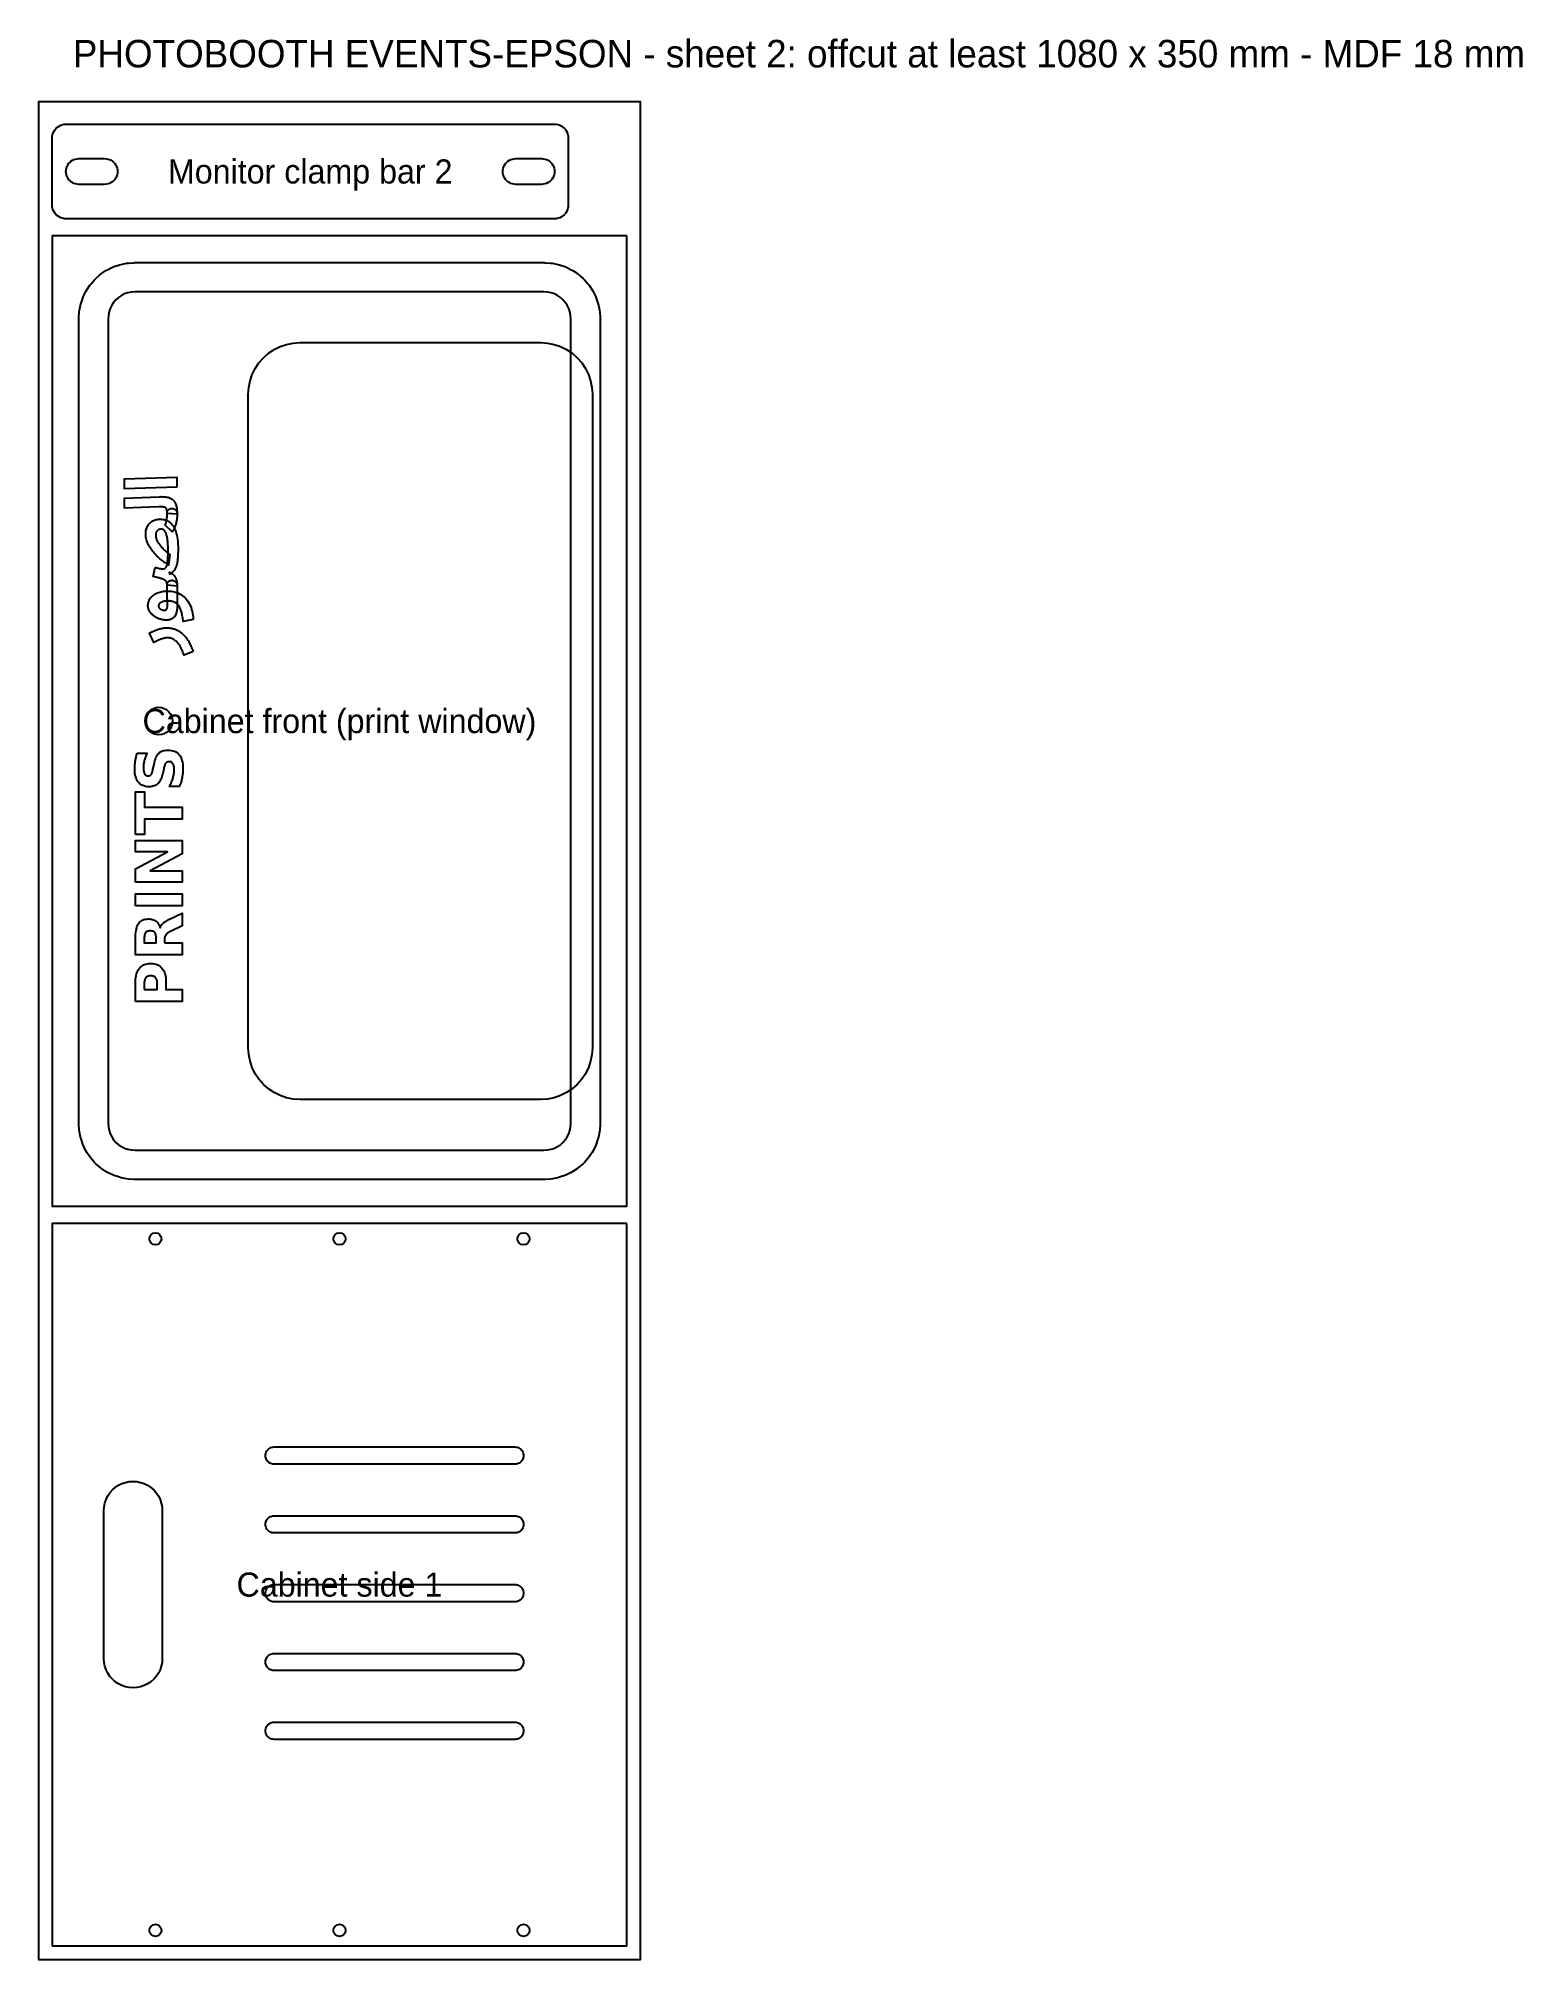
# Model space of a CAD drawing. Header units: millimetres. Extents: x 0 to 863, y 0 to 1117.
import ezdxf
from ezdxf.enums import TextEntityAlignment as Align

# ---------------------------------------------------------------- set-up
doc = ezdxf.new("R2010")
doc.units = ezdxf.units.MM
for name, color, linetype in [('CUT_INSIDE', 5, 'Continuous'), ('CUT_OUTSIDE', 1, 'Continuous'), ('DRILL_7', 3, 'Continuous'), ('ENGRAVE_V', 2, 'Continuous'), ('LABELS', 7, 'Continuous'), ('POCKET_8', 30, 'Continuous'), ('SHEET', 8, 'Continuous')]:
    doc.layers.add(name, color=color, linetype=linetype)

msp = doc.modelspace()

# ---------------------------------------------------------------- linework, layer by layer
at = {"layer": 'CUT_INSIDE'}
for points in [[(38.5, 1047), (39.479, 1046.936), (40.441, 1046.744), (41.37, 1046.429), (42.25, 1045.995), (43.066, 1045.45), (43.803, 1044.803), (44.45, 1044.066), (44.995, 1043.25), (45.429, 1042.37), (45.744, 1041.441), (45.936, 1040.479), (46, 1039.5), (45.936, 1038.521), (45.744, 1037.559), (45.429, 1036.63), (44.995, 1035.75), (44.45, 1034.934), (43.803, 1034.197), (43.066, 1033.55), (42.25, 1033.005), (41.37, 1032.571), (40.441, 1032.256), (39.479, 1032.064), (38.5, 1032), (23.5, 1032), (22.521, 1032.064), (21.559, 1032.256), (20.63, 1032.571), (19.75, 1033.005), (18.934, 1033.55), (18.197, 1034.197), (17.55, 1034.934), (17.005, 1035.75), (16.571, 1036.63), (16.256, 1037.559), (16.064, 1038.521), (16, 1039.5), (16.064, 1040.479), (16.256, 1041.441), (16.571, 1042.37), (17.005, 1043.25), (17.55, 1044.066), (18.197, 1044.803), (18.934, 1045.45), (19.75, 1045.995), (20.63, 1046.429), (21.559, 1046.744), (22.521, 1046.936), (23.5, 1047)], [(292.5, 1047), (293.479, 1046.936), (294.441, 1046.744), (295.37, 1046.429), (296.25, 1045.995), (297.066, 1045.45), (297.803, 1044.803), (298.45, 1044.066), (298.995, 1043.25), (299.429, 1042.37), (299.744, 1041.441), (299.936, 1040.479), (300, 1039.5), (299.936, 1038.521), (299.744, 1037.559), (299.429, 1036.63), (298.995, 1035.75), (298.45, 1034.934), (297.803, 1034.197), (297.066, 1033.55), (296.25, 1033.005), (295.37, 1032.571), (294.441, 1032.256), (293.479, 1032.064), (292.5, 1032), (277.5, 1032), (276.521, 1032.064), (275.559, 1032.256), (274.63, 1032.571), (273.75, 1033.005), (272.934, 1033.55), (272.197, 1034.197), (271.55, 1034.934), (271.005, 1035.75), (270.571, 1036.63), (270.256, 1037.559), (270.064, 1038.521), (270, 1039.5), (270.064, 1040.479), (270.256, 1041.441), (270.571, 1042.37), (271.005, 1043.25), (271.55, 1044.066), (272.197, 1044.803), (272.934, 1045.45), (273.75, 1045.995), (274.63, 1046.429), (275.559, 1046.744), (276.521, 1046.936), (277.5, 1047)], [(292, 940), (295.916, 939.743), (299.765, 938.978), (303.481, 937.716), (307, 935.981), (310.263, 933.801), (313.213, 931.213), (315.801, 928.263), (317.981, 925), (319.716, 921.481), (320.978, 917.765), (321.743, 913.916), (322, 910), (322, 530), (321.743, 526.084), (320.978, 522.235), (319.716, 518.519), (317.981, 515), (315.801, 511.737), (313.213, 508.787), (310.263, 506.199), (307, 504.019), (303.481, 502.284), (299.765, 501.022), (295.916, 500.257), (292, 500), (152, 500), (148.084, 500.257), (144.235, 501.022), (140.519, 502.284), (137, 504.019), (133.737, 506.199), (130.787, 508.787), (128.199, 511.737), (126.019, 515), (124.284, 518.519), (123.022, 522.235), (122.257, 526.084), (122, 530), (122, 910), (122.257, 913.916), (123.022, 917.765), (124.284, 921.481), (126.019, 925), (128.199, 928.263), (130.787, 931.213), (133.737, 933.801), (137, 935.981), (140.519, 937.716), (144.235, 938.978), (148.084, 939.743), (152, 940)], [(137, 288), (136.347, 288.043), (135.706, 288.17), (135.087, 288.381), (134.5, 288.67), (133.956, 289.033), (133.464, 289.464), (133.033, 289.956), (132.67, 290.5), (132.381, 291.087), (132.17, 291.706), (132.043, 292.347), (132, 293), (132.043, 293.653), (132.17, 294.294), (132.381, 294.913), (132.67, 295.5), (133.033, 296.044), (133.464, 296.536), (133.956, 296.967), (134.5, 297.33), (135.087, 297.619), (135.706, 297.83), (136.347, 297.957), (137, 298), (277, 298), (277.653, 297.957), (278.294, 297.83), (278.913, 297.619), (279.5, 297.33), (280.044, 296.967), (280.536, 296.536), (280.967, 296.044), (281.33, 295.5), (281.619, 294.913), (281.83, 294.294), (281.957, 293.653), (282, 293), (281.957, 292.347), (281.83, 291.706), (281.619, 291.087), (281.33, 290.5), (280.967, 289.956), (280.536, 289.464), (280.044, 289.033), (279.5, 288.67), (278.913, 288.381), (278.294, 288.17), (277.653, 288.043), (277, 288)], [(38, 261), (38.145, 263.219), (38.579, 265.4), (39.294, 267.506), (40.278, 269.5), (41.513, 271.349), (42.979, 273.021), (44.651, 274.487), (46.5, 275.722), (48.494, 276.706), (50.6, 277.421), (52.781, 277.855), (55, 278), (57.219, 277.855), (59.4, 277.421), (61.506, 276.706), (63.5, 275.722), (65.349, 274.487), (67.021, 273.021), (68.487, 271.349), (69.722, 269.5), (70.706, 267.506), (71.421, 265.4), (71.855, 263.219), (72, 261), (72, 175), (71.855, 172.781), (71.421, 170.6), (70.706, 168.494), (69.722, 166.5), (68.487, 164.651), (67.021, 162.979), (65.349, 161.513), (63.5, 160.278), (61.506, 159.294), (59.4, 158.579), (57.219, 158.145), (55, 158), (52.781, 158.145), (50.6, 158.579), (48.494, 159.294), (46.5, 160.278), (44.651, 161.513), (42.979, 162.979), (41.513, 164.651), (40.278, 166.5), (39.294, 168.494), (38.579, 170.6), (38.145, 172.781), (38, 175)], [(137, 248), (136.347, 248.043), (135.706, 248.17), (135.087, 248.381), (134.5, 248.67), (133.956, 249.033), (133.464, 249.464), (133.033, 249.956), (132.67, 250.5), (132.381, 251.087), (132.17, 251.706), (132.043, 252.347), (132, 253), (132.043, 253.653), (132.17, 254.294), (132.381, 254.913), (132.67, 255.5), (133.033, 256.044), (133.464, 256.536), (133.956, 256.967), (134.5, 257.33), (135.087, 257.619), (135.706, 257.83), (136.347, 257.957), (137, 258), (277, 258), (277.653, 257.957), (278.294, 257.83), (278.913, 257.619), (279.5, 257.33), (280.044, 256.967), (280.536, 256.536), (280.967, 256.044), (281.33, 255.5), (281.619, 254.913), (281.83, 254.294), (281.957, 253.653), (282, 253), (281.957, 252.347), (281.83, 251.706), (281.619, 251.087), (281.33, 250.5), (280.967, 249.956), (280.536, 249.464), (280.044, 249.033), (279.5, 248.67), (278.913, 248.381), (278.294, 248.17), (277.653, 248.043), (277, 248)], [(137, 208), (136.347, 208.043), (135.706, 208.17), (135.087, 208.381), (134.5, 208.67), (133.956, 209.033), (133.464, 209.464), (133.033, 209.956), (132.67, 210.5), (132.381, 211.087), (132.17, 211.706), (132.043, 212.347), (132, 213), (132.043, 213.653), (132.17, 214.294), (132.381, 214.913), (132.67, 215.5), (133.033, 216.044), (133.464, 216.536), (133.956, 216.967), (134.5, 217.33), (135.087, 217.619), (135.706, 217.83), (136.347, 217.957), (137, 218), (277, 218), (277.653, 217.957), (278.294, 217.83), (278.913, 217.619), (279.5, 217.33), (280.044, 216.967), (280.536, 216.536), (280.967, 216.044), (281.33, 215.5), (281.619, 214.913), (281.83, 214.294), (281.957, 213.653), (282, 213), (281.957, 212.347), (281.83, 211.706), (281.619, 211.087), (281.33, 210.5), (280.967, 209.956), (280.536, 209.464), (280.044, 209.033), (279.5, 208.67), (278.913, 208.381), (278.294, 208.17), (277.653, 208.043), (277, 208)], [(137, 168), (136.347, 168.043), (135.706, 168.17), (135.087, 168.381), (134.5, 168.67), (133.956, 169.033), (133.464, 169.464), (133.033, 169.956), (132.67, 170.5), (132.381, 171.087), (132.17, 171.706), (132.043, 172.347), (132, 173), (132.043, 173.653), (132.17, 174.294), (132.381, 174.913), (132.67, 175.5), (133.033, 176.044), (133.464, 176.536), (133.956, 176.967), (134.5, 177.33), (135.087, 177.619), (135.706, 177.83), (136.347, 177.957), (137, 178), (277, 178), (277.653, 177.957), (278.294, 177.83), (278.913, 177.619), (279.5, 177.33), (280.044, 176.967), (280.536, 176.536), (280.967, 176.044), (281.33, 175.5), (281.619, 174.913), (281.83, 174.294), (281.957, 173.653), (282, 173), (281.957, 172.347), (281.83, 171.706), (281.619, 171.087), (281.33, 170.5), (280.967, 169.956), (280.536, 169.464), (280.044, 169.033), (279.5, 168.67), (278.913, 168.381), (278.294, 168.17), (277.653, 168.043), (277, 168)], [(137, 128), (136.347, 128.043), (135.706, 128.17), (135.087, 128.381), (134.5, 128.67), (133.956, 129.033), (133.464, 129.464), (133.033, 129.956), (132.67, 130.5), (132.381, 131.087), (132.17, 131.706), (132.043, 132.347), (132, 133), (132.043, 133.653), (132.17, 134.294), (132.381, 134.913), (132.67, 135.5), (133.033, 136.044), (133.464, 136.536), (133.956, 136.967), (134.5, 137.33), (135.087, 137.619), (135.706, 137.83), (136.347, 137.957), (137, 138), (277, 138), (277.653, 137.957), (278.294, 137.83), (278.913, 137.619), (279.5, 137.33), (280.044, 136.967), (280.536, 136.536), (280.967, 136.044), (281.33, 135.5), (281.619, 134.913), (281.83, 134.294), (281.957, 133.653), (282, 133), (281.957, 132.347), (281.83, 131.706), (281.619, 131.087), (281.33, 130.5), (280.967, 129.956), (280.536, 129.464), (280.044, 129.033), (279.5, 128.67), (278.913, 128.381), (278.294, 128.17), (277.653, 128.043), (277, 128)]]:
    msp.add_lwpolyline(points, close=True, dxfattribs=at)
msp.add_circle((70, 720), 8, dxfattribs=at)
at = {"layer": 'CUT_OUTSIDE'}
for points in [[(308, 1020), (307.932, 1018.956), (307.727, 1017.929), (307.391, 1016.939), (306.928, 1016), (306.347, 1015.13), (305.657, 1014.343), (304.87, 1013.653), (304, 1013.072), (303.061, 1012.609), (302.071, 1012.273), (301.044, 1012.068), (300, 1012), (16, 1012), (14.956, 1012.068), (13.929, 1012.273), (12.939, 1012.609), (12, 1013.072), (11.13, 1013.653), (10.343, 1014.343), (9.653, 1015.13), (9.072, 1016), (8.609, 1016.939), (8.273, 1017.929), (8.068, 1018.956), (8, 1020), (8, 1059), (8.068, 1060.044), (8.273, 1061.071), (8.609, 1062.061), (9.072, 1063), (9.653, 1063.87), (10.343, 1064.657), (11.13, 1065.347), (12, 1065.928), (12.939, 1066.391), (13.929, 1066.727), (14.956, 1066.932), (16, 1067), (300, 1067), (301.044, 1066.932), (302.071, 1066.727), (303.061, 1066.391), (304, 1065.928), (304.87, 1065.347), (305.657, 1064.657), (306.347, 1063.87), (306.928, 1063), (307.391, 1062.061), (307.727, 1061.071), (307.932, 1060.044), (308, 1059)], [(342, 1002), (8, 1002), (8, 438), (342, 438)], [(342, 428), (8, 428), (8, 8), (342, 8)]]:
    msp.add_lwpolyline(points, close=True, dxfattribs=at)
at = {"layer": 'DRILL_7'}
for centre in [(68, 419), (175, 419), (282, 419), (68, 17), (175, 17), (282, 17)]:
    msp.add_circle(centre, 3.5, dxfattribs=at)
at = {"layer": 'ENGRAVE_V'}
for points in [[(80.437, 855.925), (50, 855.052), (50, 860.873), (80.437, 861.746), (80.437, 855.925)], [(80.644, 840.249), (74.823, 840.665), (74.817, 841.127), (74.799, 841.554), (74.768, 841.948), (74.725, 842.308), (74.669, 842.634), (74.601, 842.926), (74.521, 843.185), (74.428, 843.41), (74.318, 843.607), (74.187, 843.784), (74.033, 843.94), (73.857, 844.075), (73.658, 844.189), (73.438, 844.283), (73.196, 844.356), (72.931, 844.407), (72.64, 844.445), (72.317, 844.475), (71.962, 844.497), (71.575, 844.511), (71.156, 844.518), (70.706, 844.517), (70.223, 844.508), (69.709, 844.491), (50, 843.742), (50, 849.605), (70.125, 850.437), (70.72, 850.452), (71.301, 850.456), (71.866, 850.449), (72.417, 850.431), (72.953, 850.402), (73.473, 850.363), (73.979, 850.312), (74.47, 850.249), (74.944, 850.17), (75.402, 850.068), (75.841, 849.942), (76.263, 849.792), (76.667, 849.619), (77.054, 849.423), (77.424, 849.203), (77.775, 848.96), (78.109, 848.689), (78.423, 848.384), (78.717, 848.044), (78.992, 847.672), (79.247, 847.265), (79.483, 846.824), (79.699, 846.35), (79.896, 845.842), (80.071, 845.295), (80.223, 844.705), (80.352, 844.071), (80.457, 843.394), (80.539, 842.673), (80.598, 841.909), (80.633, 841.101), (80.644, 840.249)], [(80.644, 840.208), (80.638, 839.68), (80.62, 839.158), (80.589, 838.641), (80.546, 838.129), (80.49, 837.622), (80.422, 837.121), (80.342, 836.624), (80.249, 836.133), (80.147, 835.651), (80.035, 835.181), (79.915, 834.723), (79.787, 834.278), (79.65, 833.845), (79.505, 833.424), (79.351, 833.016), (79.189, 832.62), (79.02, 832.239), (78.846, 831.875), (78.667, 831.529), (78.482, 831.201), (78.293, 830.89), (78.098, 830.596), (77.898, 830.321), (77.692, 830.062), (73.659, 833.805), (73.809, 834.18), (73.949, 834.558), (74.077, 834.939), (74.194, 835.322), (74.301, 835.708), (74.396, 836.097), (74.48, 836.488), (74.553, 836.881), (74.616, 837.286), (74.671, 837.708), (74.718, 838.148), (74.756, 838.607), (74.785, 839.084), (74.806, 839.579), (74.819, 840.092), (74.823, 840.624), (74.836, 841.005), (74.874, 841.358), (74.937, 841.683), (75.026, 841.98), (75.14, 842.25), (75.279, 842.491), (75.444, 842.704), (75.634, 842.89), (75.843, 843.051), (76.064, 843.19), (76.298, 843.308), (76.544, 843.404), (76.802, 843.479), (77.073, 843.533), (77.355, 843.565), (77.651, 843.576), (77.966, 843.562), (78.268, 843.521), (78.556, 843.453), (78.831, 843.358), (79.091, 843.235), (79.339, 843.085), (79.572, 842.907), (79.792, 842.703), (79.992, 842.473), (80.165, 842.219), (80.312, 841.943), (80.431, 841.642), (80.525, 841.319), (80.591, 840.972), (80.631, 840.602), (80.644, 840.208)], [(81.185, 820.042), (81.18, 819.095), (81.164, 818.19), (81.138, 817.326), (81.102, 816.502), (81.055, 815.72), (80.998, 814.978), (80.93, 814.277), (80.852, 813.617), (80.765, 812.993), (80.668, 812.4), (80.562, 811.837), (80.447, 811.305), (80.323, 810.803), (80.19, 810.331), (80.047, 809.891), (79.896, 809.48), (79.736, 809.096), (79.569, 808.732), (79.393, 808.389), (79.21, 808.067), (79.019, 807.765), (78.82, 807.484), (78.614, 807.225), (78.399, 806.985), (78.178, 806.762), (77.952, 806.549), (77.721, 806.346), (77.484, 806.154), (77.243, 805.972), (76.996, 805.8), (76.744, 805.639), (76.486, 805.489), (76.154, 806.653), (76.637, 806.388), (77.087, 806.115), (77.505, 805.832), (77.89, 805.541), (78.243, 805.24), (78.563, 804.93), (78.851, 804.611), (79.106, 804.283), (79.335, 803.948), (79.543, 803.61), (79.73, 803.267), (79.896, 802.921), (80.042, 802.571), (80.166, 802.217), (80.27, 801.859), (80.353, 801.497), (80.422, 801.132), (80.481, 800.764), (80.531, 800.394), (80.572, 800.021), (80.604, 799.645), (80.626, 799.267), (80.64, 798.886), (80.644, 798.503), (74.823, 798.919), (74.817, 799.233), (74.797, 799.53), (74.765, 799.81), (74.719, 800.073), (74.661, 800.319), (74.589, 800.548), (74.505, 800.761), (74.407, 800.956), (74.295, 801.139), (74.166, 801.314), (74.02, 801.48), (73.857, 801.637), (73.677, 801.786), (73.48, 801.927), (73.266, 802.059), (73.035, 802.183), (72.787, 802.302), (72.518, 802.418), (72.23, 802.533), (71.923, 802.646), (71.596, 802.756), (71.25, 802.865), (70.884, 802.972), (70.499, 803.077), (70.093, 803.183), (69.665, 803.295), (69.215, 803.412), (68.742, 803.534), (68.248, 803.662), (67.731, 803.794), (67.193, 803.932), (66.632, 804.075), (67.921, 809.356), (68.197, 809.284), (68.464, 809.216), (68.722, 809.152), (68.971, 809.09), (69.211, 809.032), (69.441, 808.977), (69.663, 808.926), (69.875, 808.877), (70.08, 808.832), (70.277, 808.789), (70.467, 808.749), (70.65, 808.711), (70.825, 808.676), (70.994, 808.643), (71.155, 808.614), (71.31, 808.586), (71.457, 808.562), (71.597, 808.541), (71.73, 808.523), (71.856, 808.508), (71.974, 808.497), (72.085, 808.489), (72.19, 808.484), (72.287, 808.482), (72.481, 808.488), (72.67, 808.506), (72.853, 808.535), (73.03, 808.576), (73.201, 808.629), (73.367, 808.693), (73.526, 808.769), (73.68, 808.857), (73.827, 808.961), (73.966, 809.088), (74.097, 809.237), (74.22, 809.407), (74.336, 809.6), (74.444, 809.815), (74.544, 810.053), (74.636, 810.312), (74.722, 810.598), (74.802, 810.916), (74.878, 811.266), (74.948, 811.648), (75.013, 812.061), (75.073, 812.506), (75.127, 812.984), (75.177, 813.493), (75.221, 814.038), (75.259, 814.624), (75.291, 815.252), (75.317, 815.92), (75.338, 816.629), (75.352, 817.379), (75.361, 818.17), (75.364, 819.002), (75.36, 819.888), (75.347, 820.735), (75.326, 821.546), (75.296, 822.318), (75.258, 823.053), (75.212, 823.75), (75.157, 824.409), (75.094, 825.031), (75.022, 825.619), (74.943, 826.176), (74.856, 826.703), (74.761, 827.199), (74.658, 827.664), (74.548, 828.099), (74.43, 828.503), (74.304, 828.877), (74.17, 829.223), (74.028, 829.544), (73.879, 829.839), (73.721, 830.109), (73.556, 830.354), (73.384, 830.573), (73.203, 830.767), (73.015, 830.936), (72.819, 831.082), (72.616, 831.208), (72.405, 831.316), (72.188, 831.403), (71.964, 831.472), (71.732, 831.52), (71.493, 831.55), (71.247, 831.559), (71.052, 831.554), (70.859, 831.537), (70.67, 831.51), (70.483, 831.471), (70.3, 831.421), (70.121, 831.36), (69.944, 831.289), (69.771, 831.206), (69.603, 831.111), (69.443, 831.002), (69.289, 830.879), (69.142, 830.743), (69.003, 830.593), (68.871, 830.43), (68.746, 830.253), (68.628, 830.062), (68.521, 829.858), (68.428, 829.639), (68.349, 829.406), (68.285, 829.158), (68.235, 828.896), (68.199, 828.62), (68.178, 828.33), (68.17, 828.025), (68.182, 827.65), (68.216, 827.275), (68.273, 826.899), (68.352, 826.523), (68.455, 826.146), (68.58, 825.768), (68.728, 825.389), (68.898, 825.01), (69.087, 824.632), (69.291, 824.255), (69.508, 823.881), (69.74, 823.508), (69.986, 823.138), (70.247, 822.769), (70.522, 822.402), (70.811, 822.037), (71.111, 821.676), (71.42, 821.319), (71.738, 820.966), (72.063, 820.619), (72.398, 820.275), (72.74, 819.936), (73.092, 819.602), (73.451, 819.272), (73.815, 818.949), (74.179, 818.634), (74.543, 818.328), (74.906, 818.03), (75.27, 817.741), (75.634, 817.46), (75.998, 817.187), (76.362, 816.923), (75.655, 810.686), (75.003, 811.098), (74.358, 811.523), (73.719, 811.961), (73.087, 812.412), (72.462, 812.876), (71.843, 813.352), (71.23, 813.842), (70.624, 814.345), (70.03, 814.859), (69.453, 815.382), (68.894, 815.914), (68.352, 816.455), (67.828, 817.006), (67.322, 817.565), (66.833, 818.133), (66.362, 818.711), (65.911, 819.296), (65.485, 819.886), (65.082, 820.481), (64.704, 821.081), (64.349, 821.687), (64.019, 822.297), (63.713, 822.913), (63.43, 823.534), (63.177, 824.159), (62.957, 824.787), (62.772, 825.417), (62.62, 826.05), (62.501, 826.685), (62.417, 827.323), (62.366, 827.964), (62.349, 828.607), (62.366, 829.291), (62.417, 829.948), (62.501, 830.58), (62.62, 831.185), (62.772, 831.765), (62.957, 832.318), (63.177, 832.846), (63.43, 833.347), (63.714, 833.821), (64.023, 834.267), (64.358, 834.684), (64.719, 835.073), (65.107, 835.433), (65.52, 835.764), (65.959, 836.067), (66.424, 836.341), (66.911, 836.585), (67.417, 836.796), (67.94, 836.974), (68.482, 837.121), (69.042, 837.234), (69.621, 837.315), (70.217, 837.364), (70.832, 837.38), (71.579, 837.353), (72.305, 837.273), (73.009, 837.138), (73.69, 836.949), (74.35, 836.706), (74.987, 836.41), (75.602, 836.059), (76.195, 835.655), (76.762, 835.191), (77.297, 834.662), (77.801, 834.068), (78.274, 833.41), (78.716, 832.686), (79.127, 831.897), (79.506, 831.043), (79.854, 830.125), (80.166, 829.135), (80.437, 828.068), (80.665, 826.923), (80.852, 825.702), (80.998, 824.403), (81.102, 823.026), (81.164, 821.573), (81.185, 820.042)], [(90, 779.085), (84.179, 777.879), (84.083, 778.606), (83.983, 779.309), (83.878, 779.988), (83.768, 780.644), (83.654, 781.277), (83.536, 781.887), (83.412, 782.473), (83.285, 783.035), (83.149, 783.575), (83, 784.093), (82.839, 784.589), (82.666, 785.062), (82.481, 785.514), (82.283, 785.943), (82.073, 786.351), (81.85, 786.736), (81.611, 787.098), (81.35, 787.438), (81.068, 787.753), (80.764, 788.046), (80.439, 788.315), (80.092, 788.56), (79.724, 788.782), (79.335, 788.981), (78.92, 789.157), (78.476, 789.309), (78.003, 789.437), (77.5, 789.543), (76.968, 789.624), (76.407, 789.683), (75.817, 789.718), (75.198, 789.73), (74.6, 789.718), (74.033, 789.683), (73.498, 789.624), (72.994, 789.543), (72.521, 789.437), (72.079, 789.309), (71.668, 789.157), (71.289, 788.981), (70.948, 788.786), (70.652, 788.576), (70.402, 788.35), (70.198, 788.108), (70.038, 787.851), (69.925, 787.578), (69.856, 787.29), (69.834, 786.985), (69.843, 786.772), (69.871, 786.567), (69.918, 786.371), (69.984, 786.185), (70.069, 786.008), (70.173, 785.839), (70.295, 785.68), (70.437, 785.53), (70.591, 785.389), (70.751, 785.259), (70.918, 785.137), (71.091, 785.026), (71.271, 784.924), (71.458, 784.832), (71.651, 784.75), (71.85, 784.678), (72.05, 784.614), (72.244, 784.56), (72.432, 784.513), (72.614, 784.475), (72.791, 784.445), (72.961, 784.424), (73.126, 784.412), (73.285, 784.407), (73.379, 784.411), (73.475, 784.42), (73.571, 784.437), (73.669, 784.459), (73.769, 784.489), (73.87, 784.524), (73.972, 784.567), (74.075, 784.615), (74.177, 784.675), (74.275, 784.751), (74.369, 784.841), (74.459, 784.948), (74.546, 785.07), (74.628, 785.208), (74.707, 785.361), (74.782, 785.53), (74.851, 785.72), (74.912, 785.934), (74.965, 786.174), (75.01, 786.44), (75.048, 786.73), (75.078, 787.047), (75.1, 787.388), (75.114, 787.755), (75.119, 788.151), (75.112, 788.582), (75.093, 789.048), (75.062, 789.548), (75.02, 790.082), (74.966, 790.651), (74.901, 791.254), (74.823, 791.892), (74.823, 798.877), (74.836, 799.258), (74.874, 799.611), (74.937, 799.937), (75.026, 800.234), (75.14, 800.503), (75.279, 800.745), (75.444, 800.958), (75.634, 801.143), (75.843, 801.304), (76.064, 801.444), (76.298, 801.562), (76.544, 801.658), (76.802, 801.733), (77.073, 801.787), (77.355, 801.819), (77.651, 801.83), (77.966, 801.816), (78.268, 801.775), (78.556, 801.707), (78.831, 801.611), (79.091, 801.488), (79.339, 801.338), (79.572, 801.161), (79.792, 800.956), (79.992, 800.726), (80.165, 800.473), (80.312, 800.196), (80.431, 799.896), (80.525, 799.573), (80.591, 799.226), (80.631, 798.855), (80.644, 798.462), (80.644, 787.027), (80.635, 786.384), (80.606, 785.764), (80.557, 785.168), (80.489, 784.595), (80.401, 784.045), (80.294, 783.519), (80.167, 783.016), (80.021, 782.536), (79.853, 782.082), (79.661, 781.655), (79.445, 781.256), (79.205, 780.884), (78.941, 780.539), (78.653, 780.221), (78.34, 779.93), (78.004, 779.667), (77.641, 779.433), (77.249, 779.231), (76.828, 779.059), (76.377, 778.919), (75.898, 778.81), (75.389, 778.732), (74.85, 778.685), (74.283, 778.669), (73.815, 778.68), (73.347, 778.71), (72.879, 778.76), (72.412, 778.831), (71.944, 778.921), (71.476, 779.032), (71.008, 779.163), (70.541, 779.314), (70.078, 779.483), (69.624, 779.669), (69.181, 779.87), (68.747, 780.088), (68.323, 780.323), (67.909, 780.573), (67.505, 780.84), (67.11, 781.123), (66.73, 781.42), (66.37, 781.729), (66.028, 782.051), (65.707, 782.386), (65.405, 782.732), (65.122, 783.091), (64.859, 783.463), (64.615, 783.846), (64.396, 784.24), (64.206, 784.643), (64.045, 785.054), (63.914, 785.473), (63.811, 785.901), (63.738, 786.337), (63.694, 786.782), (63.68, 787.235), (63.704, 787.849), (63.776, 788.443), (63.896, 789.018), (64.064, 789.574), (64.281, 790.11), (64.545, 790.626), (64.858, 791.123), (65.218, 791.601), (65.619, 792.056), (66.05, 792.486), (66.512, 792.89), (67.006, 793.269), (67.531, 793.623), (68.087, 793.951), (68.675, 794.254), (69.293, 794.532), (69.934, 794.781), (70.59, 794.996), (71.26, 795.178), (71.944, 795.327), (72.642, 795.443), (73.355, 795.526), (74.082, 795.576), (74.823, 795.593), (75.976, 795.561), (77.084, 795.468), (78.148, 795.312), (79.168, 795.094), (80.144, 794.813), (81.076, 794.47), (81.963, 794.064), (82.807, 793.597), (83.605, 793.071), (84.357, 792.492), (85.063, 791.86), (85.722, 791.175), (86.336, 790.436), (86.904, 789.644), (87.425, 788.799), (87.9, 787.9), (88.329, 786.953), (88.71, 785.962), (89.043, 784.926), (89.33, 783.846), (89.568, 782.722), (89.76, 781.554), (89.904, 780.342), (90, 779.085)], [(90, 760.374), (84.678, 758.254), (84.362, 759.126), (84.038, 759.957), (83.707, 760.746), (83.368, 761.492), (83.021, 762.196), (82.666, 762.857), (82.304, 763.477), (81.933, 764.054), (81.556, 764.592), (81.172, 765.094), (80.782, 765.559), (80.385, 765.988), (79.981, 766.38), (79.571, 766.736), (79.155, 767.056), (78.732, 767.339), (78.304, 767.587), (77.872, 767.803), (77.436, 767.985), (76.996, 768.134), (76.552, 768.25), (76.104, 768.333), (75.653, 768.383), (75.198, 768.399), (74.905, 768.394), (74.609, 768.378), (74.31, 768.352), (74.007, 768.316), (73.702, 768.269), (73.393, 768.212), (73.08, 768.144), (72.765, 768.067), (72.446, 767.979), (72.122, 767.883), (71.793, 767.779), (71.46, 767.666), (71.123, 767.545), (70.781, 767.416), (70.434, 767.277), (70.083, 767.131), (69.728, 766.977), (69.369, 766.815), (69.005, 766.647), (68.638, 766.471), (68.267, 766.288), (67.892, 766.098), (67.514, 765.901), (67.131, 765.696), (64.511, 771.143), (65.204, 771.497), (65.889, 771.831), (66.566, 772.144), (67.235, 772.438), (67.896, 772.711), (68.55, 772.964), (69.196, 773.197), (69.834, 773.41), (70.463, 773.6), (71.081, 773.764), (71.689, 773.904), (72.287, 774.018), (72.874, 774.106), (73.451, 774.17), (74.018, 774.208), (74.574, 774.22), (75.081, 774.212), (75.582, 774.188), (76.078, 774.147), (76.57, 774.09), (77.056, 774.017), (77.536, 773.928), (78.012, 773.822), (78.482, 773.701), (78.947, 773.562), (79.404, 773.407), (79.853, 773.235), (80.296, 773.046), (80.732, 772.84), (81.16, 772.617), (81.582, 772.377), (81.996, 772.121), (82.404, 771.846), (82.805, 771.553), (83.201, 771.241), (83.591, 770.91), (83.976, 770.56), (84.354, 770.191), (84.727, 769.803), (85.094, 769.397), (85.454, 768.972), (85.807, 768.529), (86.153, 768.068), (86.492, 767.588), (86.823, 767.091), (87.148, 766.575), (87.465, 766.041), (87.775, 765.489), (88.079, 764.917), (88.374, 764.327), (88.663, 763.717), (88.945, 763.087), (89.219, 762.438), (89.487, 761.77), (89.747, 761.082), (90, 760.374)], [(57.338, 701.329), (63.05, 701.329), (62.809, 700.774), (62.583, 700.224), (62.373, 699.676), (62.178, 699.132), (61.998, 698.592), (61.833, 698.055), (61.684, 697.521), (61.549, 696.99), (61.431, 696.465), (61.328, 695.948), (61.241, 695.437), (61.17, 694.934), (61.114, 694.438), (61.075, 693.95), (61.051, 693.469), (61.043, 692.995), (61.054, 692.392), (61.086, 691.83), (61.14, 691.308), (61.215, 690.826), (61.312, 690.386), (61.43, 689.986), (61.569, 689.627), (61.73, 689.308), (61.914, 689.028), (62.121, 688.786), (62.352, 688.581), (62.607, 688.413), (62.885, 688.283), (63.188, 688.189), (63.513, 688.134), (63.863, 688.115), (64.127, 688.127), (64.375, 688.165), (64.609, 688.228), (64.828, 688.316), (65.032, 688.429), (65.221, 688.567), (65.394, 688.731), (65.553, 688.919), (65.702, 689.141), (65.845, 689.403), (65.983, 689.707), (66.116, 690.051), (66.243, 690.437), (66.365, 690.863), (66.482, 691.33), (66.593, 691.839), (67.189, 694.803), (67.43, 695.888), (67.7, 696.891), (67.999, 697.813), (68.328, 698.653), (68.686, 699.413), (69.074, 700.09), (69.49, 700.687), (69.937, 701.202), (70.422, 701.647), (70.956, 702.032), (71.538, 702.359), (72.169, 702.626), (72.849, 702.833), (73.577, 702.981), (74.354, 703.07), (75.179, 703.1), (76.259, 703.059), (77.268, 702.935), (78.206, 702.728), (79.072, 702.438), (79.867, 702.066), (80.59, 701.61), (81.242, 701.073), (81.822, 700.452), (82.332, 699.746), (82.775, 698.953), (83.149, 698.073), (83.455, 697.106), (83.694, 696.051), (83.864, 694.909), (83.966, 693.679), (84, 692.363), (83.992, 691.721), (83.969, 691.078), (83.931, 690.435), (83.878, 689.791), (83.809, 689.147), (83.725, 688.502), (83.626, 687.857), (83.512, 687.211), (83.383, 686.565), (83.239, 685.919), (83.08, 685.272), (82.906, 684.626), (82.718, 683.98), (82.515, 683.334), (82.298, 682.688), (82.066, 682.041), (76.191, 682.041), (76.524, 682.685), (76.836, 683.323), (77.126, 683.956), (77.395, 684.583), (77.644, 685.205), (77.87, 685.822), (78.076, 686.433), (78.261, 687.039), (78.424, 687.64), (78.565, 688.235), (78.685, 688.825), (78.783, 689.41), (78.859, 689.989), (78.913, 690.563), (78.946, 691.131), (78.957, 691.694), (78.945, 692.247), (78.909, 692.766), (78.85, 693.252), (78.767, 693.705), (78.66, 694.124), (78.53, 694.51), (78.375, 694.863), (78.198, 695.183), (77.998, 695.467), (77.777, 695.713), (77.537, 695.921), (77.276, 696.091), (76.994, 696.223), (76.693, 696.318), (76.371, 696.375), (76.028, 696.394), (75.721, 696.381), (75.432, 696.342), (75.161, 696.278), (74.908, 696.188), (74.673, 696.073), (74.456, 695.931), (74.257, 695.764), (74.076, 695.571), (73.907, 695.34), (73.742, 695.058), (73.581, 694.724), (73.425, 694.34), (73.274, 693.904), (73.127, 693.417), (72.985, 692.88), (72.847, 692.291), (72.25, 689.597), (72.017, 688.619), (71.752, 687.709), (71.455, 686.867), (71.125, 686.093), (70.763, 685.387), (70.369, 684.749), (69.943, 684.179), (69.485, 683.677), (68.99, 683.239), (68.453, 682.859), (67.876, 682.537), (67.257, 682.274), (66.597, 682.069), (65.896, 681.923), (65.153, 681.836), (64.369, 681.806), (63.391, 681.847), (62.47, 681.969), (61.608, 682.172), (60.804, 682.457), (60.058, 682.823), (59.37, 683.27), (58.741, 683.799), (58.169, 684.409), (57.661, 685.096), (57.22, 685.853), (56.847, 686.682), (56.542, 687.582), (56.305, 688.553), (56.136, 689.595), (56.034, 690.708), (56, 691.893), (56.005, 692.451), (56.021, 693.012), (56.047, 693.578), (56.084, 694.148), (56.131, 694.721), (56.188, 695.299), (56.256, 695.881), (56.334, 696.466), (56.423, 697.056), (56.523, 697.651), (56.632, 698.251), (56.752, 698.857), (56.883, 699.467), (57.024, 700.082), (57.176, 700.703), (57.338, 701.329)], [(56.488, 654.077), (56.488, 678.95), (61.748, 678.95), (61.748, 670.003), (83.476, 670.003), (83.476, 663.043), (61.748, 663.043), (61.748, 654.077), (56.488, 654.077)], [(56.488, 626.312), (56.488, 634.085), (74.998, 643.901), (56.488, 643.901), (56.488, 650.498), (83.476, 650.498), (83.476, 642.726), (64.966, 632.91), (83.476, 632.91), (83.476, 626.312), (56.488, 626.312)], [(56.488, 612.538), (56.488, 619.498), (83.476, 619.498), (83.476, 612.538), (56.488, 612.538)], [(73.263, 590.992), (83.476, 590.992), (83.476, 584.032), (56.488, 584.032), (56.488, 594.661), (56.516, 595.95), (56.6, 597.149), (56.74, 598.26), (56.935, 599.282), (57.187, 600.215), (57.495, 601.058), (57.858, 601.813), (58.278, 602.479), (58.757, 603.062), (59.302, 603.566), (59.912, 603.994), (60.587, 604.343), (61.327, 604.615), (62.131, 604.809), (63.001, 604.926), (63.935, 604.964), (64.589, 604.944), (65.213, 604.884), (65.807, 604.783), (66.371, 604.641), (66.905, 604.46), (67.409, 604.237), (67.884, 603.975), (68.328, 603.672), (68.743, 603.328), (69.13, 602.944), (69.489, 602.518), (69.819, 602.052), (70.121, 601.545), (70.395, 600.996), (70.641, 600.407), (70.859, 599.777), (70.953, 600.129), (71.073, 600.472), (71.218, 600.806), (71.39, 601.13), (71.587, 601.445), (71.809, 601.751), (72.058, 602.047), (72.332, 602.334), (72.637, 602.617), (72.98, 602.901), (73.359, 603.186), (73.776, 603.471), (74.229, 603.757), (74.72, 604.044), (75.247, 604.332), (75.811, 604.621), (83.476, 608.399), (83.476, 600.988), (76.77, 597.698), (76.283, 597.449), (75.837, 597.199), (75.432, 596.948), (75.066, 596.697), (74.74, 596.445), (74.455, 596.191), (74.209, 595.937), (74.004, 595.682), (73.83, 595.416), (73.68, 595.129), (73.552, 594.821), (73.448, 594.492), (73.367, 594.141), (73.309, 593.769), (73.274, 593.376), (73.263, 592.962), (73.263, 590.992)], [(68.454, 593.92), (68.442, 594.447), (68.404, 594.936), (68.34, 595.386), (68.251, 595.798), (68.137, 596.17), (67.997, 596.504), (67.832, 596.8), (67.641, 597.056), (67.421, 597.279), (67.169, 597.471), (66.884, 597.634), (66.566, 597.768), (66.215, 597.872), (65.831, 597.946), (65.415, 597.99), (64.966, 598.005), (64.521, 597.99), (64.109, 597.946), (63.73, 597.872), (63.384, 597.768), (63.071, 597.634), (62.79, 597.471), (62.542, 597.279), (62.327, 597.056), (62.14, 596.8), (61.979, 596.504), (61.842, 596.17), (61.73, 595.798), (61.643, 595.386), (61.581, 594.936), (61.544, 594.447), (61.531, 593.92), (61.531, 590.992), (68.454, 590.992), (68.454, 593.92)], [(56.488, 556.9), (56.488, 568.451), (56.524, 569.701), (56.631, 570.877), (56.81, 571.978), (57.06, 573.004), (57.381, 573.955), (57.774, 574.831), (58.239, 575.632), (58.775, 576.359), (59.377, 577.005), (60.039, 577.565), (60.763, 578.039), (61.547, 578.426), (62.392, 578.728), (63.298, 578.943), (64.264, 579.072), (65.291, 579.116), (66.322, 579.072), (67.293, 578.943), (68.201, 578.728), (69.049, 578.426), (69.835, 578.039), (70.56, 577.565), (71.223, 577.005), (71.826, 576.359), (72.362, 575.632), (72.826, 574.831), (73.219, 573.955), (73.541, 573.004), (73.791, 571.978), (73.969, 570.877), (74.077, 569.701), (74.112, 568.451), (74.112, 563.859), (83.476, 563.859), (83.476, 556.9), (56.488, 556.9)], [(61.531, 563.859), (69.069, 563.859), (69.069, 567.709), (69.054, 568.201), (69.008, 568.664), (68.931, 569.098), (68.823, 569.504), (68.684, 569.88), (68.515, 570.228), (68.315, 570.547), (68.084, 570.837), (67.825, 571.095), (67.54, 571.319), (67.229, 571.509), (66.893, 571.664), (66.531, 571.784), (66.144, 571.87), (65.73, 571.922), (65.291, 571.939), (64.852, 571.922), (64.439, 571.87), (64.052, 571.784), (63.691, 571.664), (63.356, 571.509), (63.047, 571.319), (62.764, 571.095), (62.507, 570.837), (62.279, 570.547), (62.08, 570.228), (61.913, 569.88), (61.775, 569.504), (61.669, 569.098), (61.592, 568.664), (61.547, 568.201), (61.531, 567.709), (61.531, 563.859)]]:
    msp.add_lwpolyline(points, close=True, dxfattribs=at)
at = {"layer": 'POCKET_8'}
for points in [[(294, 986.5), (294.556, 986.482), (297.689, 986.276), (298.791, 986.131), (301.87, 985.519), (302.944, 985.231), (305.917, 984.222), (306.944, 983.797), (309.759, 982.408), (310.722, 981.852), (313.333, 980.108), (314.215, 979.431), (316.575, 977.361), (317.361, 976.575), (319.431, 974.215), (320.108, 973.333), (321.852, 970.722), (322.408, 969.759), (323.797, 966.944), (324.222, 965.917), (325.231, 962.944), (325.519, 961.87), (326.131, 958.791), (326.276, 957.689), (326.482, 954.556), (326.5, 954), (326.5, 486), (326.482, 485.444), (326.276, 482.311), (326.131, 481.209), (325.519, 478.13), (325.231, 477.056), (324.222, 474.083), (323.797, 473.056), (322.408, 470.241), (321.852, 469.278), (320.108, 466.667), (319.431, 465.785), (317.361, 463.425), (316.575, 462.639), (314.215, 460.569), (313.333, 459.892), (310.722, 458.148), (309.759, 457.592), (306.944, 456.203), (305.917, 455.778), (302.944, 454.769), (301.87, 454.481), (298.791, 453.869), (297.689, 453.724), (294.556, 453.518), (294, 453.5), (56, 453.5), (55.444, 453.518), (52.311, 453.724), (51.209, 453.869), (48.13, 454.481), (47.056, 454.769), (44.083, 455.778), (43.056, 456.203), (40.241, 457.592), (39.278, 458.148), (36.667, 459.892), (35.785, 460.569), (33.425, 462.639), (32.639, 463.425), (30.569, 465.785), (29.892, 466.667), (28.148, 469.278), (27.592, 470.241), (26.203, 473.056), (25.778, 474.083), (24.769, 477.056), (24.481, 478.13), (23.869, 481.209), (23.724, 482.311), (23.518, 485.444), (23.5, 486), (23.5, 954), (23.518, 954.556), (23.724, 957.689), (23.869, 958.791), (24.481, 961.87), (24.769, 962.944), (25.778, 965.917), (26.203, 966.944), (27.592, 969.759), (28.148, 970.722), (29.892, 973.333), (30.569, 974.215), (32.639, 976.575), (33.425, 977.361), (35.785, 979.431), (36.667, 980.108), (39.278, 981.852), (40.241, 982.408), (43.056, 983.797), (44.083, 984.222), (47.056, 985.231), (48.13, 985.519), (51.209, 986.131), (52.311, 986.276), (55.444, 986.482), (56, 986.5)], [(293.722, 969.5), (56.278, 969.5), (53.979, 969.349), (51.993, 968.954), (50.075, 968.303), (48.259, 967.408), (46.575, 966.283), (45.053, 964.947), (43.717, 963.425), (42.592, 961.741), (41.697, 959.925), (41.046, 958.007), (40.651, 956.021), (40.5, 953.722), (40.5, 486.278), (40.651, 483.979), (41.046, 481.993), (41.697, 480.075), (42.592, 478.259), (43.717, 476.575), (45.053, 475.053), (46.575, 473.717), (48.259, 472.592), (50.075, 471.697), (51.993, 471.046), (53.979, 470.651), (56.278, 470.5), (293.722, 470.5), (296.021, 470.651), (298.007, 471.046), (299.925, 471.697), (301.741, 472.592), (303.425, 473.717), (304.947, 475.053), (306.283, 476.575), (307.408, 478.259), (308.303, 480.075), (308.954, 481.993), (309.349, 483.979), (309.5, 486.278), (309.5, 953.722), (309.349, 956.021), (308.954, 958.007), (308.303, 959.925), (307.408, 961.741), (306.283, 963.425), (304.947, 964.947), (303.425, 966.283), (301.741, 967.408), (299.925, 968.303), (298.007, 968.954), (296.021, 969.349)]]:
    msp.add_lwpolyline(points, close=True, dxfattribs=at)
at = {"layer": 'SHEET'}
msp.add_lwpolyline([(0, 0), (350, 0), (350, 1080), (0, 1080)], close=True, dxfattribs=at)

# ---------------------------------------------------------------- texts
at = {"layer": 'LABELS'}
msp.add_text('PHOTOBOOTH EVENTS-EPSON - sheet 2: offcut at least 1080 x 350 mm - MDF 18 mm', height=16, dxfattribs=at).set_placement((20, 1100))
for s, p in [('Monitor clamp bar 2', (158, 1039.5)), ('Cabinet front (print window)', (175, 720)), ('Cabinet side 1', (175, 218))]:
    msp.add_text(s, height=14, dxfattribs=at).set_placement(p, align=Align.MIDDLE_CENTER)

doc.saveas('drawing.dxf')
